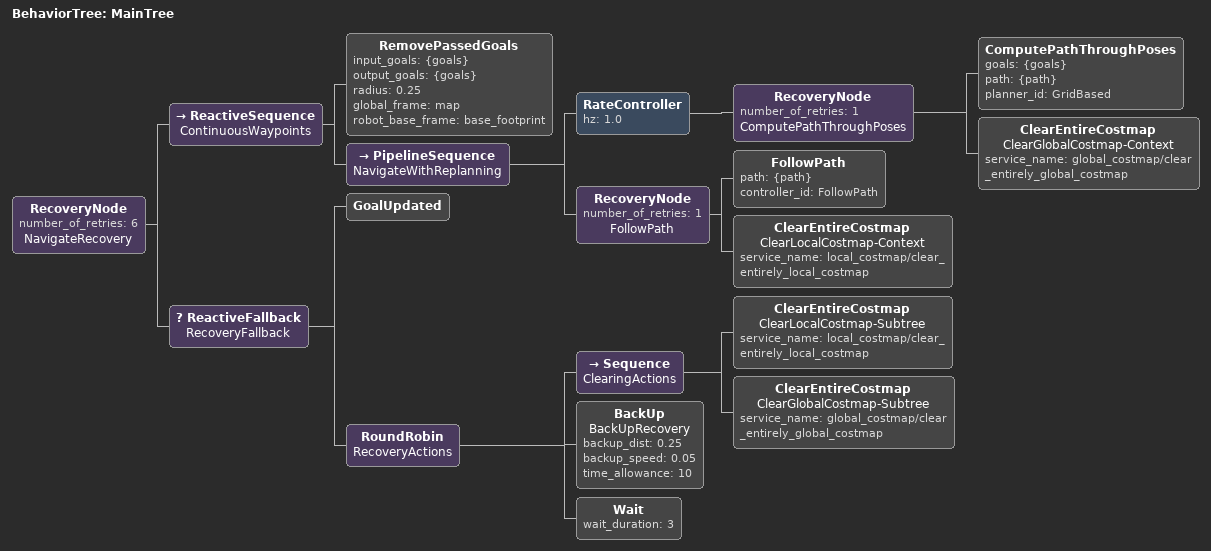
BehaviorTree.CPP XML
<root main_tree_to_execute="MainTree">
  <BehaviorTree ID="MainTree">
    <RecoveryNode number_of_retries="6" name="NavigateRecovery">
      <ReactiveSequence name="ContinuousWaypoints">
        <RemovePassedGoals input_goals="{goals}" output_goals="{goals}" radius="0.25" global_frame="map" robot_base_frame="base_footprint"/>
      <PipelineSequence name="NavigateWithReplanning">
        <RateController hz="1.0">
          <RecoveryNode number_of_retries="1" name="ComputePathThroughPoses">
            <ComputePathThroughPoses goals="{goals}" path="{path}" planner_id="GridBased"/>
            <ClearEntireCostmap name="ClearGlobalCostmap-Context" service_name="global_costmap/clear_entirely_global_costmap"/>
          </RecoveryNode>
        </RateController>
        <RecoveryNode number_of_retries="1" name="FollowPath">
          <FollowPath path="{path}" controller_id="FollowPath"/>
          <ClearEntireCostmap name="ClearLocalCostmap-Context" service_name="local_costmap/clear_entirely_local_costmap"/>
        </RecoveryNode>
      </PipelineSequence>
      </ReactiveSequence>
      <ReactiveFallback name="RecoveryFallback">
        <GoalUpdated/>
        <RoundRobin name="RecoveryActions">
          <Sequence name="ClearingActions">
            <ClearEntireCostmap name="ClearLocalCostmap-Subtree" service_name="local_costmap/clear_entirely_local_costmap"/>
            <ClearEntireCostmap name="ClearGlobalCostmap-Subtree" service_name="global_costmap/clear_entirely_global_costmap"/>
          </Sequence>
          <BackUp name="BackUpRecovery" backup_dist="0.25" backup_speed="0.05" time_allowance="10"/>
          <Wait wait_duration="3"/>
        </RoundRobin>
      </ReactiveFallback>
    </RecoveryNode>
  </BehaviorTree>
</root>
